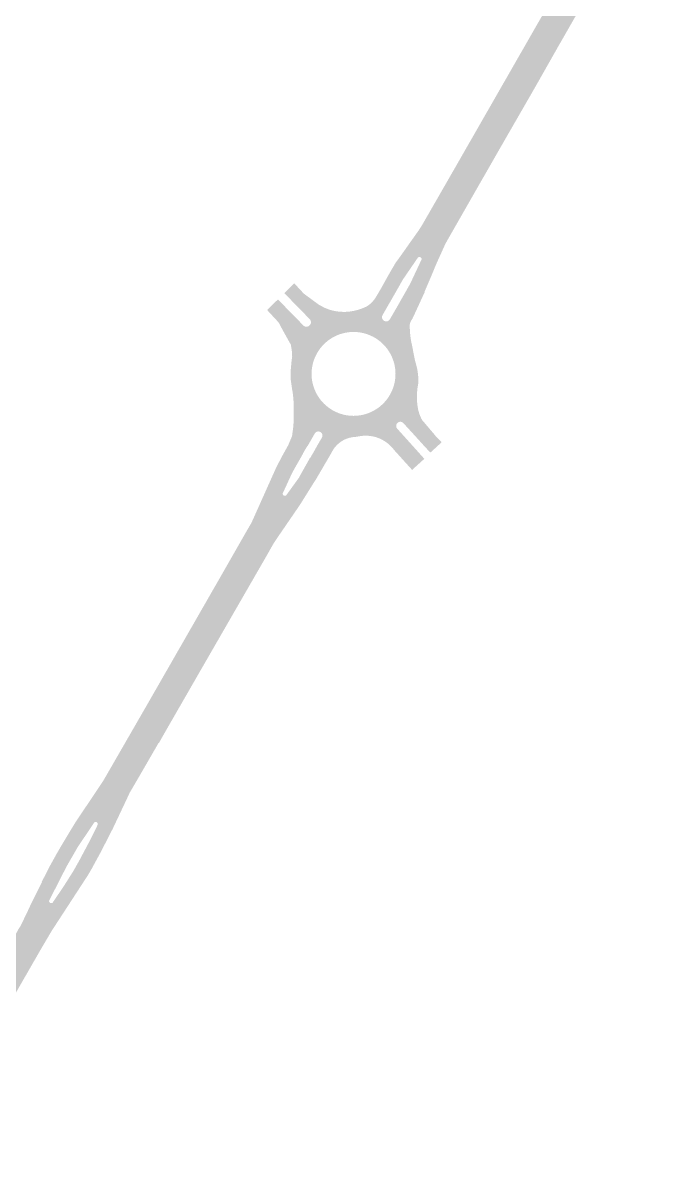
# Model space of a CAD drawing. Header units: inches. Extents: x 96691 to 101795, y 436648 to 442008.
# Drawn here: x 98470.5 to 98626.2, y 436947.8 to 437221.4 of the extents above; entities that cross this region are included whole.
import ezdxf

# ---------------------------------------------------------------- set-up
doc = ezdxf.new("R2010")
doc.units = ezdxf.units.IN
doc.header["$MEASUREMENT"] = 0

msp = doc.modelspace()

# ---------------------------------------------------------------- hatches: boundary and pattern name
for points in [[(98624.3, 437261.36), (98618.86, 437251.88), (98615.25, 437245.61), (98611.26, 437238.67), (98609.36, 437235.33), (98601.16, 437221.05), (98598.08, 437215.67), (98592.54, 437205.89), (98583.33, 437189.88), (98571.57, 437169.3), (98571.11, 437168.41), (98569.04, 437163.83), (98567.89, 437161.03), (98566.25, 437157.22), (98562.88, 437159.25), (98565.55, 437164.95), (98565.55, 437165.24), (98565.34, 437165.5), (98565.02, 437165.59), (98564.71, 437165.47), (98564.62, 437165.32), (98561.14, 437160.23), (98558.08, 437161.97), (98559.39, 437164.2), (98559.97, 437164.99), (98561.74, 437167.47), (98562.44, 437168.47), (98564.9, 437171.94), (98565.44, 437172.79), (98565.96, 437173.65), (98572.56, 437185.14), (98591.92, 437218.94), (98611.28, 437252.74), (98620.16, 437268.21), (98626.22, 437264.68), (98625.1, 437262.71), (98624.3, 437261.36)], [(98465.62, 436984.46), (98455.97, 436967.61), (98456.63, 436967.24), (98451.87, 436958.86), (98448.66, 436953.27), (98448.19, 436953.13), (98447.69, 436952.78), (98447.22, 436952.25), (98446.87, 436951.77), (98444.63, 436947.81), (98438.52, 436951.25), (98439.75, 436953.38), (98443.31, 436959.61), (98444.53, 436961.72), (98444.69, 436962.02), (98445.35, 436963.17), (98445.49, 436963.41), (98446.51, 436965.17), (98447.49, 436966.99), (98455.17, 436980.33), (98464.37, 436996.4), (98466.9, 437000.74), (98468.4, 437003.34), (98469.37, 437005.04), (98469.72, 437005.73), (98469.8, 437005.7), (98470.68, 437007.49), (98471.55, 437009.29), (98472.39, 437011.1), (98473.28, 437012.91), (98474.18, 437014.7), (98475.09, 437016.48), (98475.01, 437016.5), (98476.13, 437018.7), (98477.06, 437020.51), (98477.85, 437021.93), (98480.91, 437020.15), (98476.72, 437011.93), (98477.03, 437011.47), (98477.58, 437011.49), (98477.71, 437011.73), (98480.21, 437015.4), (98482.59, 437019.17), (98485.57, 437017.42), (98477.38, 437004.83), (98474.83, 437000.5), (98465.62, 436984.46)]]:
    msp.add_hatch(color=256).paths.add_polyline_path(points, flags=0)
h = msp.add_hatch(color=256)
h.paths.add_polyline_path([(98534.67, 437122.79), (98534.67, 437122.79), (98534.67, 437122.79), (98534.67, 437122.8), (98534.67, 437122.8), (98534.67, 437122.8), (98534.68, 437122.81), (98534.68, 437122.81), (98534.68, 437122.81), (98534.68, 437122.82), (98534.68, 437122.82), (98534.68, 437122.82), (98534.68, 437122.83), (98534.68, 437122.83), (98534.68, 437122.83), (98534.69, 437122.84), (98534.69, 437122.84), (98534.69, 437122.85), (98534.69, 437122.85), (98534.69, 437122.85), (98534.69, 437122.86), (98534.69, 437122.86), (98534.69, 437122.86), (98534.69, 437122.87), (98534.69, 437122.87), (98534.69, 437122.87), (98534.96, 437124.87), (98535, 437125.37), (98535.04, 437125.88), (98535.06, 437126.38), (98535.08, 437126.88), (98535.08, 437127.39), (98535.06, 437130.95), (98535.02, 437131.55), (98534.97, 437132.15), (98534.9, 437132.75), (98534.82, 437133.35), (98534.72, 437133.94), (98534.37, 437136.37), (98534.37, 437136.41), (98534.35, 437136.78), (98534.34, 437137.15), (98534.34, 437137.52), (98534.35, 437137.88), (98534.36, 437138.25), (98534.38, 437138.62), (98534.41, 437138.99), (98534.56, 437140.63), (98534.72, 437141.9), (98534.71, 437142.13), (98534.7, 437142.35), (98534.69, 437142.57), (98534.67, 437142.8), (98534.65, 437143.02), (98534.62, 437143.24), (98534.59, 437143.47), (98534.56, 437143.69), (98534.53, 437143.9), (98534.41, 437144.5), (98534.41, 437144.52), (98534.41, 437144.53), (98534.41, 437144.54), (98534.41, 437144.55), (98534.41, 437144.57), (98534.41, 437144.58), (98534.4, 437144.59), (98534.4, 437144.6), (98534.4, 437144.61), (98534.4, 437144.62), (98534.39, 437144.64), (98534.39, 437144.65), (98534.39, 437144.66), (98534.38, 437144.67), (98534.38, 437144.68), (98534.38, 437144.69), (98534.37, 437144.71), (98534.37, 437144.72), (98534.36, 437144.73), (98534.36, 437144.74), (98534.35, 437144.75), (98534.35, 437144.76), (98534.34, 437144.77), (98534.34, 437144.78), (98534.33, 437144.8), (98534.32, 437144.82), (98534.31, 437144.83), (98534.31, 437144.84), (98534.3, 437144.85), (98534.29, 437144.86), (98534.28, 437144.87), (98534.28, 437144.88), (98534.27, 437144.89), (98534.26, 437144.91), (98534.25, 437144.92), (98534.24, 437144.93), (98534.24, 437144.94), (98534.23, 437144.95), (98534.22, 437144.96), (98531.9, 437149.15), (98531.88, 437149.2), (98531.86, 437149.25), (98531.84, 437149.3), (98531.82, 437149.35), (98531.8, 437149.4), (98531.75, 437149.49), (98531.73, 437149.54), (98531.71, 437149.58), (98531.68, 437149.63), (98531.66, 437149.67), (98531.63, 437149.71), (98531.6, 437149.76), (98531.58, 437149.8), (98531.55, 437149.84), (98531.52, 437149.88), (98531.49, 437149.92), (98531.46, 437149.97), (98531.43, 437150.01), (98531.39, 437150.05), (98531.36, 437150.08), (98531.33, 437150.12), (98531.29, 437150.16), (98531.26, 437150.2), (98531.22, 437150.23), (98530.5, 437151.05), (98529.49, 437152.08), (98529.36, 437152.23), (98528.79, 437152.9), (98528.76, 437152.93), (98531.32, 437155.44), (98534.49, 437152.21), (98536.57, 437150.09), (98536.63, 437150.01), (98537.39, 437149.21), (98537.4, 437149.19), (98537.41, 437149.18), (98537.43, 437149.17), (98537.44, 437149.16), (98537.46, 437149.15), (98537.47, 437149.14), (98537.49, 437149.13), (98537.5, 437149.12), (98537.52, 437149.11), (98537.53, 437149.1), (98537.55, 437149.09), (98537.56, 437149.08), (98537.58, 437149.07), (98537.59, 437149.06), (98537.61, 437149.05), (98537.62, 437149.05), (98537.64, 437149.04), (98537.66, 437149.03), (98537.67, 437149.02), (98537.69, 437149.02), (98537.71, 437149.01), (98537.72, 437149), (98537.74, 437149), (98537.76, 437148.99), (98537.77, 437148.99), (98537.79, 437148.98), (98537.81, 437148.98), (98537.83, 437148.97), (98537.84, 437148.97), (98537.86, 437148.96), (98537.88, 437148.96), (98537.9, 437148.95), (98537.91, 437148.95), (98537.93, 437148.95), (98537.95, 437148.95), (98537.97, 437148.94), (98537.98, 437148.94), (98538, 437148.94), (98538.02, 437148.94), (98538.04, 437148.94), (98538.06, 437148.94), (98538.07, 437148.93), (98538.09, 437148.93), (98538.11, 437148.93), (98538.13, 437148.93), (98538.15, 437148.94), (98538.16, 437148.94), (98538.18, 437148.94), (98538.2, 437148.94), (98538.22, 437148.94), (98538.23, 437148.94), (98538.25, 437148.94), (98538.27, 437148.95), (98538.29, 437148.95), (98538.31, 437148.95), (98538.32, 437148.96), (98538.34, 437148.96), (98538.36, 437148.96), (98538.38, 437148.97), (98538.39, 437148.97), (98538.41, 437148.98), (98538.43, 437148.98), (98538.44, 437148.99), (98538.46, 437148.99), (98538.48, 437149), (98538.5, 437149.01), (98538.51, 437149.01), (98538.53, 437149.02), (98538.55, 437149.03), (98538.56, 437149.04), (98538.58, 437149.04), (98538.59, 437149.05), (98538.61, 437149.06), (98538.63, 437149.07), (98538.64, 437149.08), (98538.66, 437149.09), (98538.67, 437149.09), (98538.69, 437149.1), (98538.7, 437149.11), (98538.72, 437149.12), (98538.73, 437149.13), (98538.75, 437149.14), (98538.76, 437149.16), (98538.78, 437149.17), (98538.79, 437149.18), (98538.8, 437149.19), (98538.82, 437149.2), (98538.83, 437149.21), (98538.84, 437149.22), (98538.86, 437149.24), (98538.87, 437149.25), (98538.88, 437149.26), (98538.89, 437149.27), (98538.91, 437149.29), (98538.92, 437149.3), (98538.93, 437149.31), (98538.94, 437149.33), (98538.95, 437149.34), (98538.96, 437149.36), (98538.97, 437149.37), (98538.99, 437149.39), (98539, 437149.4), (98539.01, 437149.41), (98539.02, 437149.43), (98539.03, 437149.44), (98539.03, 437149.46), (98539.04, 437149.48), (98539.05, 437149.49), (98539.06, 437149.51), (98539.07, 437149.52), (98539.08, 437149.54), (98539.09, 437149.56), (98539.09, 437149.57), (98539.1, 437149.59), (98539.11, 437149.6), (98539.11, 437149.62), (98539.12, 437149.64), (98539.13, 437149.65), (98539.13, 437149.67), (98539.14, 437149.69), (98539.14, 437149.71), (98539.15, 437149.72), (98539.15, 437149.74), (98539.16, 437149.76), (98539.16, 437149.77), (98539.17, 437149.79), (98539.17, 437149.81), (98539.17, 437149.83), (98539.18, 437149.85), (98539.18, 437149.86), (98539.18, 437149.88), (98539.18, 437149.9), (98539.19, 437149.92), (98539.19, 437149.93), (98539.19, 437149.95), (98539.19, 437149.97), (98539.19, 437149.99), (98539.19, 437150.01), (98539.19, 437150.02), (98539.19, 437150.04), (98539.19, 437150.06), (98539.19, 437150.08), (98539.19, 437150.1), (98539.19, 437150.11), (98539.18, 437150.13), (98539.18, 437150.15), (98539.18, 437150.17), (98539.18, 437150.18), (98539.17, 437150.2), (98539.17, 437150.22), (98539.17, 437150.24), (98539.16, 437150.26), (98539.16, 437150.27), (98539.16, 437150.29), (98539.15, 437150.31), (98539.15, 437150.32), (98539.14, 437150.34), (98539.14, 437150.36), (98539.13, 437150.38), (98539.12, 437150.39), (98539.12, 437150.41), (98539.11, 437150.43), (98539.1, 437150.44), (98539.1, 437150.46), (98539.09, 437150.48), (98539.08, 437150.49), (98539.07, 437150.51), (98539.07, 437150.52), (98539.06, 437150.54), (98539.05, 437150.56), (98539.04, 437150.57), (98539.03, 437150.59), (98539.02, 437150.6), (98539.01, 437150.62), (98539, 437150.63), (98538.99, 437150.65), (98538.98, 437150.66), (98538.97, 437150.68), (98538.96, 437150.69), (98538.95, 437150.7), (98538.94, 437150.72), (98538.92, 437150.73), (98538.91, 437150.74), (98538.9, 437150.76), (98538.13, 437151.53), (98536.02, 437153.69), (98532.84, 437156.95), (98535.17, 437159.27), (98535.91, 437158.53), (98536.93, 437157.47), (98536.99, 437157.4), (98537.01, 437157.36), (98537.03, 437157.33), (98537.05, 437157.3), (98537.07, 437157.27), (98537.1, 437157.24), (98537.12, 437157.21), (98537.14, 437157.18), (98537.16, 437157.15), (98537.19, 437157.12), (98537.21, 437157.09), (98537.24, 437157.06), (98537.26, 437157.04), (98537.29, 437157.01), (98537.31, 437156.98), (98537.34, 437156.96), (98537.37, 437156.93), (98537.39, 437156.9), (98537.42, 437156.88), (98537.45, 437156.85), (98537.48, 437156.83), (98537.51, 437156.81), (98537.54, 437156.78), (98537.63, 437156.72), (98540.94, 437154.29), (98540.95, 437154.29), (98540.95, 437154.29), (98540.95, 437154.28), (98540.95, 437154.28), (98540.95, 437154.28), (98540.96, 437154.28), (98540.96, 437154.27), (98540.96, 437154.27), (98540.96, 437154.27), (98540.96, 437154.27), (98540.97, 437154.26), (98540.97, 437154.26), (98540.97, 437154.26), (98540.97, 437154.26), (98540.98, 437154.26), (98540.98, 437154.25), (98540.98, 437154.25), (98540.98, 437154.25), (98540.99, 437154.25), (98540.99, 437154.25), (98540.99, 437154.24), (98540.99, 437154.24), (98541, 437154.24), (98541, 437154.24), (98541, 437154.24), (98541, 437154.23), (98541.01, 437154.23), (98541.01, 437154.23), (98541.01, 437154.23), (98541.02, 437154.23), (98541.02, 437154.23), (98541.02, 437154.23), (98541.03, 437154.22), (98541.03, 437154.22), (98541.03, 437154.22), (98541.03, 437154.22), (98541.04, 437154.22), (98541.04, 437154.22), (98541.04, 437154.22), (98541.05, 437154.22), (98541.05, 437154.21), (98541.05, 437154.21), (98541.54, 437153.95), (98541.69, 437153.86), (98541.85, 437153.77), (98542.01, 437153.68), (98542.17, 437153.6), (98542.34, 437153.52), (98542.5, 437153.44), (98542.67, 437153.37), (98542.83, 437153.3), (98543, 437153.23), (98543.17, 437153.16), (98543.34, 437153.1), (98543.51, 437153.04), (98543.69, 437152.98), (98543.86, 437152.93), (98544.03, 437152.88), (98544.21, 437152.83), (98544.39, 437152.79), (98544.56, 437152.75), (98544.74, 437152.71), (98544.92, 437152.67), (98545.1, 437152.64), (98545.28, 437152.61), (98545.46, 437152.59), (98545.64, 437152.57), (98545.82, 437152.55), (98546.2, 437152.51), (98546.4, 437152.5), (98546.6, 437152.49), (98546.8, 437152.48), (98547, 437152.48), (98547.2, 437152.48), (98547.4, 437152.48), (98547.6, 437152.49), (98547.8, 437152.5), (98547.99, 437152.52), (98548.19, 437152.53), (98548.39, 437152.55), (98548.59, 437152.58), (98548.79, 437152.61), (98548.98, 437152.64), (98549.18, 437152.67), (98549.38, 437152.71), (98549.57, 437152.75), (98549.78, 437152.8), (98549.99, 437152.85), (98550.19, 437152.9), (98550.4, 437152.96), (98550.6, 437153.02), (98550.8, 437153.08), (98551, 437153.15), (98551.2, 437153.22), (98551.4, 437153.3), (98551.6, 437153.38), (98551.79, 437153.46), (98551.99, 437153.54), (98552.18, 437153.63), (98552.37, 437153.72), (98552.56, 437153.82), (98552.66, 437153.88), (98552.76, 437153.95), (98552.86, 437154.02), (98552.95, 437154.09), (98553.05, 437154.16), (98553.14, 437154.24), (98553.23, 437154.31), (98553.32, 437154.39), (98553.41, 437154.47), (98553.5, 437154.55), (98553.59, 437154.63), (98553.67, 437154.71), (98553.76, 437154.8), (98553.84, 437154.89), (98553.92, 437154.97), (98554, 437155.06), (98554.07, 437155.15), (98554.15, 437155.25), (98554.22, 437155.34), (98554.3, 437155.43), (98554.37, 437155.53), (98554.44, 437155.63), (98554.5, 437155.72), (98554.57, 437155.82), (98554.63, 437155.92), (98554.7, 437156.03), (98554.76, 437156.13), (98554.99, 437156.51), (98555.99, 437158.23), (98557.32, 437160.62), (98558.07, 437161.96), (98558.08, 437161.97), (98561.14, 437160.23), (98561.12, 437160.2), (98559.05, 437156.57), (98557.99, 437154.7), (98557.98, 437154.71), (98556.26, 437151.71), (98556.25, 437151.69), (98556.24, 437151.68), (98556.23, 437151.66), (98556.23, 437151.65), (98556.22, 437151.63), (98556.21, 437151.62), (98556.21, 437151.6), (98556.2, 437151.59), (98556.19, 437151.57), (98556.19, 437151.56), (98556.18, 437151.54), (98556.18, 437151.53), (98556.17, 437151.51), (98556.17, 437151.49), (98556.16, 437151.48), (98556.16, 437151.46), (98556.16, 437151.45), (98556.15, 437151.43), (98556.15, 437151.41), (98556.15, 437151.4), (98556.14, 437151.38), (98556.14, 437151.36), (98556.14, 437151.35), (98556.14, 437151.33), (98556.13, 437151.32), (98556.13, 437151.3), (98556.13, 437151.28), (98556.13, 437151.27), (98556.13, 437151.25), (98556.13, 437151.23), (98556.13, 437151.22), (98556.13, 437151.2), (98556.13, 437151.18), (98556.13, 437151.17), (98556.13, 437151.15), (98556.13, 437151.13), (98556.13, 437151.12), (98556.14, 437151.1), (98556.14, 437151.08), (98556.14, 437151.07), (98556.14, 437151.05), (98556.15, 437151.04), (98556.15, 437151.02), (98556.15, 437151), (98556.16, 437150.99), (98556.16, 437150.97), (98556.16, 437150.95), (98556.17, 437150.94), (98556.17, 437150.92), (98556.18, 437150.91), (98556.18, 437150.89), (98556.19, 437150.88), (98556.19, 437150.86), (98556.2, 437150.84), (98556.21, 437150.83), (98556.21, 437150.81), (98556.22, 437150.8), (98556.23, 437150.78), (98556.23, 437150.77), (98556.24, 437150.75), (98556.25, 437150.74), (98556.26, 437150.73), (98556.27, 437150.71), (98556.27, 437150.7), (98556.28, 437150.68), (98556.29, 437150.67), (98556.3, 437150.65), (98556.31, 437150.64), (98556.32, 437150.63), (98556.33, 437150.61), (98556.34, 437150.6), (98556.35, 437150.59), (98556.36, 437150.58), (98556.37, 437150.56), (98556.38, 437150.55), (98556.39, 437150.54), (98556.4, 437150.53), (98556.42, 437150.51), (98556.43, 437150.5), (98556.44, 437150.49), (98556.45, 437150.48), (98556.46, 437150.47), (98556.48, 437150.46), (98556.49, 437150.45), (98556.5, 437150.44), (98556.51, 437150.43), (98556.53, 437150.42), (98556.54, 437150.41), (98556.55, 437150.4), (98556.57, 437150.39), (98556.58, 437150.38), (98556.59, 437150.37), (98556.61, 437150.36), (98556.62, 437150.35), (98556.64, 437150.34), (98556.65, 437150.33), (98556.67, 437150.33), (98556.68, 437150.32), (98556.7, 437150.31), (98556.71, 437150.3), (98556.73, 437150.3), (98556.74, 437150.29), (98556.76, 437150.28), (98556.77, 437150.28), (98556.79, 437150.27), (98556.8, 437150.27), (98556.82, 437150.26), (98556.83, 437150.26), (98556.85, 437150.25), (98556.87, 437150.25), (98556.88, 437150.24), (98556.9, 437150.24), (98556.91, 437150.23), (98556.93, 437150.23), (98556.95, 437150.23), (98556.96, 437150.23), (98556.98, 437150.22), (98557, 437150.22), (98557.01, 437150.22), (98557.03, 437150.22), (98557.05, 437150.21), (98557.06, 437150.21), (98557.08, 437150.21), (98557.09, 437150.21), (98557.11, 437150.21), (98557.13, 437150.21), (98557.14, 437150.21), (98557.16, 437150.21), (98557.18, 437150.21), (98557.19, 437150.21), (98557.21, 437150.21), (98557.23, 437150.21), (98557.24, 437150.22), (98557.26, 437150.22), (98557.28, 437150.22), (98557.29, 437150.22), (98557.31, 437150.23), (98557.33, 437150.23), (98557.34, 437150.23), (98557.36, 437150.24), (98557.37, 437150.24), (98557.39, 437150.24), (98557.41, 437150.25), (98557.42, 437150.25), (98557.44, 437150.26), (98557.45, 437150.26), (98557.47, 437150.27), (98557.48, 437150.27), (98557.5, 437150.28), (98557.52, 437150.28), (98557.53, 437150.29), (98557.55, 437150.3), (98557.56, 437150.3), (98557.58, 437150.31), (98557.59, 437150.32), (98557.61, 437150.33), (98557.62, 437150.33), (98557.63, 437150.34), (98557.65, 437150.35), (98557.66, 437150.36), (98557.68, 437150.37), (98557.69, 437150.38), (98557.7, 437150.39), (98557.72, 437150.4), (98557.73, 437150.41), (98557.74, 437150.42), (98557.76, 437150.43), (98557.77, 437150.44), (98557.78, 437150.45), (98557.8, 437150.46), (98557.81, 437150.47), (98557.82, 437150.48), (98557.83, 437150.49), (98557.84, 437150.5), (98557.86, 437150.51), (98557.87, 437150.53), (98557.88, 437150.54), (98557.89, 437150.55), (98557.9, 437150.56), (98557.91, 437150.58), (98557.92, 437150.59), (98557.93, 437150.6), (98557.94, 437150.62), (98557.95, 437150.63), (98557.96, 437150.64), (98557.97, 437150.66), (98557.98, 437150.67), (98557.99, 437150.68), (98559.73, 437153.68), (98560.78, 437155.54), (98562.89, 437159.25), (98566.25, 437157.22), (98566.31, 437157.19), (98565.7, 437155.87), (98565.67, 437155.81), (98564.47, 437153.19), (98563.44, 437150.97), (98563.44, 437150.96), (98563.44, 437150.95), (98563.43, 437150.95), (98563.43, 437150.94), (98563.43, 437150.93), (98563.42, 437150.93), (98563.42, 437150.92), (98563.42, 437150.91), (98563.41, 437150.9), (98563.41, 437150.9), (98563.41, 437150.89), (98563.4, 437150.88), (98563.4, 437150.88), (98563.4, 437150.87), (98563.4, 437150.86), (98563.39, 437150.85), (98563.36, 437150.81), (98563.33, 437150.76), (98563.3, 437150.72), (98563.27, 437150.68), (98563.24, 437150.64), (98563.21, 437150.59), (98563.18, 437150.55), (98563.16, 437150.51), (98563.13, 437150.46), (98563.1, 437150.42), (98563.08, 437150.37), (98563.06, 437150.32), (98563.03, 437150.28), (98563.01, 437150.23), (98562.99, 437150.18), (98562.97, 437150.14), (98562.95, 437150.09), (98562.93, 437150.04), (98562.91, 437149.99), (98562.89, 437149.94), (98562.87, 437149.89), (98562.86, 437149.85), (98562.84, 437149.8), (98562.83, 437149.75), (98562.82, 437149.7), (98562.8, 437149.65), (98562.79, 437149.59), (98562.78, 437149.54), (98562.77, 437149.49), (98562.76, 437149.44), (98562.75, 437149.39), (98562.75, 437149.34), (98562.74, 437149.29), (98562.73, 437149.24), (98562.73, 437149.18), (98562.73, 437149.13), (98562.72, 437149.08), (98562.72, 437149.03), (98562.72, 437148.98), (98562.72, 437148.93), (98562.72, 437148.87), (98562.72, 437148.82), (98562.72, 437148.77), (98562.73, 437148.72), (98562.73, 437148.67), (98562.74, 437148.61), (98562.74, 437148.56), (98562.75, 437148.51), (98562.76, 437148.46), (98562.76, 437148.41), (98562.77, 437148.36), (98562.78, 437148.31), (98562.79, 437148.26), (98562.8, 437147.97), (98562.81, 437147.69), (98562.83, 437147.4), (98562.85, 437147.12), (98562.88, 437146.83), (98562.91, 437146.55), (98562.95, 437146.27), (98562.99, 437145.98), (98563.04, 437145.7), (98563.09, 437145.42), (98563.15, 437145.14), (98563.21, 437144.86), (98563.28, 437144.59), (98563.65, 437142.62), (98564.05, 437140.66), (98564.13, 437140.41), (98564.2, 437140.16), (98564.28, 437139.91), (98564.34, 437139.66), (98564.41, 437139.4), (98564.46, 437139.15), (98564.52, 437138.89), (98564.56, 437138.63), (98564.61, 437138.38), (98564.65, 437138.12), (98564.68, 437137.86), (98564.71, 437137.6), (98564.74, 437137.34), (98564.76, 437137.08), (98564.77, 437136.82), (98564.78, 437136.55), (98564.79, 437136.29), (98564.79, 437136.03), (98564.78, 437135.58), (98564.76, 437135.38), (98564.74, 437135.19), (98564.71, 437135), (98564.68, 437134.81), (98564.65, 437134.61), (98564.61, 437134.42), (98564.57, 437134.23), (98564.53, 437133.76), (98564.5, 437133.29), (98564.47, 437132.82), (98564.46, 437132.35), (98564.46, 437131.88), (98564.46, 437131.41), (98564.48, 437131.12), (98564.51, 437130.83), (98564.54, 437130.55), (98564.57, 437130.26), (98564.61, 437129.98), (98564.66, 437129.69), (98564.71, 437129.41), (98564.76, 437129.13), (98564.83, 437128.85), (98564.88, 437128.68), (98564.93, 437128.5), (98564.98, 437128.33), (98565.04, 437128.16), (98565.1, 437127.99), (98565.17, 437127.82), (98565.23, 437127.65), (98565.31, 437127.49), (98565.38, 437127.32), (98565.45, 437127.16), (98565.53, 437126.99), (98565.62, 437126.83), (98565.7, 437126.67), (98565.71, 437126.67), (98565.71, 437126.66), (98565.71, 437126.65), (98565.72, 437126.64), (98565.72, 437126.64), (98565.73, 437126.63), (98565.73, 437126.62), (98565.74, 437126.61), (98565.74, 437126.61), (98565.75, 437126.6), (98565.75, 437126.59), (98565.76, 437126.59), (98565.76, 437126.58), (98565.77, 437126.57), (98565.77, 437126.57), (98565.78, 437126.56), (98565.79, 437126.55), (98565.79, 437126.55), (98565.8, 437126.54), (98565.81, 437126.53), (98565.81, 437126.53), (98565.82, 437126.52), (98565.82, 437126.52), (98565.83, 437126.51), (98565.84, 437126.51), (98565.85, 437126.5), (98565.85, 437126.5), (98568.75, 437123.08), (98568.77, 437123.06), (98568.79, 437123.03), (98568.81, 437123.01), (98568.83, 437122.98), (98568.85, 437122.95), (98568.87, 437122.93), (98568.89, 437122.9), (98568.91, 437122.88), (98568.93, 437122.86), (98568.95, 437122.83), (98568.97, 437122.81), (98568.99, 437122.79), (98569.02, 437122.76), (98569.04, 437122.74), (98569.06, 437122.72), (98569.59, 437122.18), (98570.35, 437121.36), (98570.28, 437121.31), (98567.74, 437118.99), (98567.65, 437118.91), (98565.59, 437121.15), (98565.53, 437121.23), (98563.59, 437123.36), (98563.57, 437123.38), (98561.25, 437125.92), (98561.24, 437125.93), (98561.23, 437125.94), (98561.21, 437125.96), (98561.2, 437125.97), (98561.19, 437125.98), (98561.18, 437125.99), (98561.17, 437126), (98561.16, 437126.01), (98561.14, 437126.02), (98561.13, 437126.04), (98561.12, 437126.05), (98561.11, 437126.06), (98561.09, 437126.07), (98561.08, 437126.08), (98561.07, 437126.08), (98561.05, 437126.09), (98561.04, 437126.1), (98561.03, 437126.11), (98561.01, 437126.12), (98561, 437126.13), (98560.99, 437126.14), (98560.97, 437126.15), (98560.96, 437126.15), (98560.94, 437126.16), (98560.93, 437126.17), (98560.91, 437126.17), (98560.9, 437126.18), (98560.88, 437126.19), (98560.87, 437126.19), (98560.85, 437126.2), (98560.84, 437126.21), (98560.82, 437126.21), (98560.81, 437126.22), (98560.79, 437126.22), (98560.78, 437126.23), (98560.76, 437126.23), (98560.74, 437126.24), (98560.73, 437126.24), (98560.71, 437126.24), (98560.7, 437126.25), (98560.68, 437126.25), (98560.66, 437126.25), (98560.65, 437126.26), (98560.63, 437126.26), (98560.62, 437126.26), (98560.6, 437126.26), (98560.58, 437126.26), (98560.57, 437126.26), (98560.55, 437126.27), (98560.54, 437126.27), (98560.52, 437126.27), (98560.5, 437126.27), (98560.49, 437126.27), (98560.47, 437126.27), (98560.45, 437126.27), (98560.44, 437126.27), (98560.42, 437126.26), (98560.41, 437126.26), (98560.39, 437126.26), (98560.37, 437126.26), (98560.36, 437126.26), (98560.34, 437126.26), (98560.32, 437126.25), (98560.31, 437126.25), (98560.29, 437126.25), (98560.28, 437126.24), (98560.26, 437126.24), (98560.25, 437126.24), (98560.23, 437126.23), (98560.21, 437126.23), (98560.2, 437126.22), (98560.18, 437126.22), (98560.17, 437126.21), (98560.15, 437126.21), (98560.14, 437126.2), (98560.12, 437126.19), (98560.11, 437126.19), (98560.09, 437126.18), (98560.08, 437126.17), (98560.06, 437126.17), (98560.05, 437126.16), (98560.03, 437126.15), (98560.02, 437126.14), (98560, 437126.14), (98559.99, 437126.13), (98559.98, 437126.12), (98559.96, 437126.11), (98559.95, 437126.1), (98559.94, 437126.09), (98559.92, 437126.08), (98559.91, 437126.07), (98559.9, 437126.06), (98559.88, 437126.05), (98559.87, 437126.04), (98559.86, 437126.03), (98559.85, 437126.02), (98559.83, 437126.01), (98559.82, 437126), (98559.81, 437125.99), (98559.8, 437125.98), (98559.79, 437125.97), (98559.78, 437125.96), (98559.76, 437125.94), (98559.75, 437125.93), (98559.74, 437125.92), (98559.73, 437125.91), (98559.72, 437125.89), (98559.71, 437125.88), (98559.7, 437125.87), (98559.69, 437125.85), (98559.68, 437125.84), (98559.67, 437125.83), (98559.67, 437125.81), (98559.66, 437125.8), (98559.65, 437125.79), (98559.64, 437125.77), (98559.63, 437125.76), (98559.62, 437125.74), (98559.62, 437125.73), (98559.61, 437125.72), (98559.6, 437125.7), (98559.6, 437125.69), (98559.59, 437125.67), (98559.58, 437125.66), (98559.58, 437125.64), (98559.57, 437125.63), (98559.57, 437125.61), (98559.56, 437125.59), (98559.55, 437125.58), (98559.55, 437125.56), (98559.55, 437125.55), (98559.54, 437125.53), (98559.54, 437125.52), (98559.53, 437125.5), (98559.53, 437125.49), (98559.53, 437125.47), (98559.52, 437125.45), (98559.52, 437125.44), (98559.52, 437125.42), (98559.52, 437125.4), (98559.51, 437125.39), (98559.51, 437125.37), (98559.51, 437125.36), (98559.51, 437125.34), (98559.51, 437125.32), (98559.51, 437125.31), (98559.51, 437125.29), (98559.51, 437125.27), (98559.51, 437125.26), (98559.51, 437125.24), (98559.51, 437125.23), (98559.51, 437125.21), (98559.51, 437125.19), (98559.51, 437125.18), (98559.52, 437125.16), (98559.52, 437125.15), (98559.52, 437125.13), (98559.52, 437125.11), (98559.53, 437125.1), (98559.53, 437125.08), (98559.53, 437125.06), (98559.54, 437125.05), (98559.54, 437125.03), (98559.54, 437125.02), (98559.55, 437125), (98559.55, 437124.99), (98559.56, 437124.97), (98559.56, 437124.96), (98559.57, 437124.94), (98559.57, 437124.92), (98559.58, 437124.91), (98559.59, 437124.89), (98559.59, 437124.88), (98559.6, 437124.86), (98559.61, 437124.85), (98559.61, 437124.84), (98559.62, 437124.82), (98559.63, 437124.81), (98559.64, 437124.79), (98559.65, 437124.78), (98559.65, 437124.76), (98559.66, 437124.75), (98559.67, 437124.74), (98559.68, 437124.72), (98559.69, 437124.71), (98559.7, 437124.7), (98559.71, 437124.68), (98559.72, 437124.67), (98559.73, 437124.66), (98559.74, 437124.65), (98559.75, 437124.63), (98559.76, 437124.62), (98559.77, 437124.61), (98559.78, 437124.6), (98559.79, 437124.59), (98562.11, 437122.01), (98564.12, 437119.78), (98566.22, 437117.43), (98566.2, 437117.41), (98563.31, 437114.79), (98563.18, 437114.93), (98562.6, 437115.57), (98561.59, 437116.68), (98559.23, 437119.3), (98558.72, 437119.91), (98558.18, 437120.49), (98558.09, 437120.58), (98557.99, 437120.68), (98557.88, 437120.77), (98557.78, 437120.87), (98557.68, 437120.96), (98557.57, 437121.05), (98557.46, 437121.13), (98557.35, 437121.22), (98557.24, 437121.3), (98557.13, 437121.38), (98557.02, 437121.46), (98556.9, 437121.54), (98556.79, 437121.62), (98556.67, 437121.69), (98556.55, 437121.76), (98556.43, 437121.83), (98556.31, 437121.9), (98556.19, 437121.97), (98556.07, 437122.03), (98555.94, 437122.1), (98555.82, 437122.16), (98555.69, 437122.21), (98555.57, 437122.27), (98555.44, 437122.32), (98555.31, 437122.37), (98555.18, 437122.42), (98555.05, 437122.47), (98554.92, 437122.52), (98554.79, 437122.56), (98554.66, 437122.6), (98554.52, 437122.64), (98554.39, 437122.67), (98554.25, 437122.71), (98554.12, 437122.74), (98553.98, 437122.77), (98553.85, 437122.8), (98553.71, 437122.82), (98553.58, 437122.84), (98553.44, 437122.86), (98553.3, 437122.88), (98553.16, 437122.9), (98553.03, 437122.91), (98552.89, 437122.92), (98552.75, 437122.93), (98552.61, 437122.94), (98552.47, 437122.94), (98552.33, 437122.94), (98552.2, 437122.94), (98552.06, 437122.94), (98551.92, 437122.94), (98551.78, 437122.93), (98551.64, 437122.92), (98551.5, 437122.91), (98551.37, 437122.89), (98551.23, 437122.88), (98551.09, 437122.86), (98550.96, 437122.84), (98549.98, 437122.68), (98549.5, 437122.64), (98549.39, 437122.63), (98549.28, 437122.61), (98549.16, 437122.6), (98549.05, 437122.58), (98548.94, 437122.57), (98548.83, 437122.55), (98548.73, 437122.52), (98548.62, 437122.5), (98548.51, 437122.47), (98548.4, 437122.45), (98548.29, 437122.42), (98548.19, 437122.39), (98548.08, 437122.36), (98547.97, 437122.32), (98547.87, 437122.28), (98547.76, 437122.25), (98547.66, 437122.21), (98547.55, 437122.17), (98547.45, 437122.12), (98547.35, 437122.08), (98547.25, 437122.03), (98547.15, 437121.98), (98547.05, 437121.93), (98546.95, 437121.88), (98546.85, 437121.83), (98546.76, 437121.77), (98546.66, 437121.72), (98546.56, 437121.66), (98546.47, 437121.6), (98546.38, 437121.54), (98546.29, 437121.47), (98546.19, 437121.41), (98546.1, 437121.34), (98546.02, 437121.27), (98545.93, 437121.21), (98545.84, 437121.14), (98545.76, 437121.06), (98545.67, 437120.99), (98545.59, 437120.91), (98545.51, 437120.84), (98545.43, 437120.76), (98545.35, 437120.68), (98545.27, 437120.6), (98545.2, 437120.52), (98545.12, 437120.44), (98545.05, 437120.35), (98544.98, 437120.27), (98544.91, 437120.18), (98544.84, 437120.09), (98544.77, 437120.01), (98544.7, 437119.92), (98544.64, 437119.82), (98544.58, 437119.73), (98544.52, 437119.64), (98544.46, 437119.55), (98544.4, 437119.45), (98544.34, 437119.35), (98544.29, 437119.26), (98544.23, 437119.16), (98544.18, 437119.06), (98544.13, 437118.96), (98544.08, 437118.86), (98543.4, 437117.69), (98542.37, 437115.93), (98542.23, 437115.68), (98540.97, 437113.54), (98540.93, 437113.47), (98540.35, 437112.47), (98539.86, 437111.73), (98536.55, 437106.43), (98530.89, 437098.17), (98530.34, 437097.34), (98528.74, 437094.51), (98513.39, 437067.86), (98505.42, 437054), (98502.93, 437049.63), (98502.86, 437049.65), (98502.38, 437048.82), (98498.87, 437042.74), (98496.35, 437038.41), (98495.84, 437037.56), (98495.89, 437037.51), (98495.61, 437036.97), (98495.41, 437036.55), (98491.99, 437029.3), (98489.04, 437023.54), (98488.08, 437021.78), (98486.91, 437019.63), (98486.07, 437018.19), (98485.57, 437017.42), (98482.59, 437019.17), (98484, 437021.68), (98486.56, 437026.5), (98488.34, 437030.12), (98488.34, 437030.13), (98488.35, 437030.14), (98488.35, 437030.15), (98488.35, 437030.15), (98488.36, 437030.16), (98488.36, 437030.17), (98488.36, 437030.18), (98488.36, 437030.19), (98488.37, 437030.19), (98488.37, 437030.2), (98488.37, 437030.21), (98488.37, 437030.22), (98488.37, 437030.23), (98488.37, 437030.23), (98488.38, 437030.24), (98488.38, 437030.25), (98488.38, 437030.26), (98488.38, 437030.27), (98488.38, 437030.28), (98488.38, 437030.28), (98488.38, 437030.29), (98488.38, 437030.3), (98488.38, 437030.31), (98488.38, 437030.32), (98488.38, 437030.33), (98488.38, 437030.33), (98488.38, 437030.34), (98488.38, 437030.35), (98488.38, 437030.36), (98488.38, 437030.37), (98488.38, 437030.38), (98488.38, 437030.38), (98488.38, 437030.39), (98488.37, 437030.4), (98488.37, 437030.41), (98488.37, 437030.42), (98488.37, 437030.43), (98488.37, 437030.43), (98488.37, 437030.44), (98488.36, 437030.45), (98488.36, 437030.46), (98488.36, 437030.47), (98488.36, 437030.47), (98488.35, 437030.48), (98488.35, 437030.49), (98488.35, 437030.5), (98488.35, 437030.5), (98488.34, 437030.51), (98488.34, 437030.52), (98488.34, 437030.53), (98488.33, 437030.54), (98488.33, 437030.54), (98488.32, 437030.55), (98488.32, 437030.56), (98488.32, 437030.57), (98488.31, 437030.57), (98488.31, 437030.58), (98488.3, 437030.59), (98488.3, 437030.59), (98488.29, 437030.6), (98488.29, 437030.61), (98488.29, 437030.61), (98488.28, 437030.62), (98488.28, 437030.63), (98488.27, 437030.63), (98488.26, 437030.64), (98488.26, 437030.65), (98488.25, 437030.65), (98488.25, 437030.66), (98488.24, 437030.67), (98488.24, 437030.67), (98488.23, 437030.68), (98488.22, 437030.68), (98488.22, 437030.69), (98488.21, 437030.69), (98488.21, 437030.7), (98488.2, 437030.71), (98488.19, 437030.71), (98488.19, 437030.72), (98488.18, 437030.72), (98488.17, 437030.73), (98488.17, 437030.73), (98488.16, 437030.74), (98488.15, 437030.74), (98488.15, 437030.74), (98488.14, 437030.75), (98488.13, 437030.75), (98488.12, 437030.76), (98488.12, 437030.76), (98488.11, 437030.77), (98488.1, 437030.77), (98488.1, 437030.77), (98488.09, 437030.78), (98488.08, 437030.78), (98488.07, 437030.78), (98488.06, 437030.79), (98488.06, 437030.79), (98488.05, 437030.79), (98488.04, 437030.8), (98488.03, 437030.8), (98488.03, 437030.8), (98488.02, 437030.8), (98488.01, 437030.81), (98488, 437030.81), (98487.99, 437030.81), (98487.98, 437030.81), (98487.98, 437030.81), (98487.97, 437030.81), (98487.96, 437030.82), (98487.95, 437030.82), (98487.94, 437030.82), (98487.94, 437030.82), (98487.93, 437030.82), (98487.92, 437030.82), (98487.91, 437030.82), (98487.9, 437030.82), (98487.89, 437030.82), (98487.89, 437030.82), (98487.88, 437030.82), (98487.87, 437030.82), (98487.86, 437030.82), (98487.85, 437030.82), (98487.84, 437030.82), (98487.84, 437030.82), (98487.83, 437030.82), (98487.82, 437030.82), (98487.81, 437030.82), (98487.8, 437030.82), (98487.79, 437030.82), (98487.79, 437030.81), (98487.78, 437030.81), (98487.77, 437030.81), (98487.76, 437030.81), (98487.75, 437030.81), (98487.75, 437030.81), (98487.74, 437030.8), (98487.73, 437030.8), (98487.72, 437030.8), (98487.71, 437030.8), (98487.71, 437030.79), (98487.7, 437030.79), (98487.69, 437030.79), (98487.68, 437030.78), (98487.67, 437030.78), (98487.67, 437030.78), (98487.66, 437030.77), (98487.65, 437030.77), (98487.64, 437030.77), (98487.64, 437030.76), (98487.63, 437030.76), (98487.62, 437030.75), (98487.62, 437030.75), (98487.61, 437030.75), (98487.6, 437030.74), (98487.59, 437030.74), (98487.59, 437030.73), (98487.58, 437030.73), (98487.57, 437030.72), (98487.57, 437030.72), (98487.56, 437030.71), (98487.55, 437030.71), (98487.55, 437030.7), (98487.54, 437030.7), (98487.54, 437030.69), (98487.53, 437030.68), (98487.52, 437030.68), (98487.52, 437030.67), (98487.51, 437030.67), (98487.51, 437030.66), (98487.5, 437030.65), (98487.49, 437030.65), (98487.49, 437030.64), (98487.48, 437030.64), (98487.48, 437030.63), (98487.47, 437030.62), (98487.47, 437030.62), (98487.46, 437030.61), (98487.46, 437030.6), (98487.45, 437030.59), (98487.45, 437030.59), (98487.45, 437030.58), (98487.44, 437030.57), (98483.57, 437024.78), (98482.35, 437022.66), (98480.91, 437020.15), (98477.85, 437021.93), (98478.24, 437022.62), (98478.23, 437022.63), (98479.06, 437024.07), (98479.08, 437024.1), (98479.79, 437025.33), (98482.9, 437030.49), (98489.78, 437040.8), (98489.95, 437041.1), (98497, 437053.34), (98500.03, 437058.6), (98517.99, 437089.92), (98522.8, 437098.35), (98524.56, 437101.41), (98524.61, 437101.48), (98524.66, 437101.55), (98524.7, 437101.62), (98524.74, 437101.7), (98524.78, 437101.77), (98525.09, 437102.34), (98531, 437115.55), (98531.71, 437116.89), (98531.74, 437116.94), (98532.38, 437118.18), (98532.43, 437118.26), (98533.78, 437120.69), (98534.66, 437122.78), (98534.66, 437122.78), (98534.67, 437122.79)], flags=0)
h.paths.add_polyline_path([(98532.77, 437108.64), (98532.78, 437108.64), (98532.79, 437108.64), (98532.79, 437108.63), (98532.8, 437108.63), (98532.81, 437108.63), (98532.82, 437108.63), (98532.82, 437108.62), (98532.83, 437108.62), (98532.84, 437108.62), (98532.85, 437108.62), (98532.85, 437108.62), (98532.86, 437108.61), (98532.87, 437108.61), (98532.88, 437108.61), (98532.89, 437108.61), (98532.89, 437108.61), (98532.9, 437108.61), (98532.91, 437108.61), (98532.92, 437108.61), (98532.93, 437108.61), (98532.93, 437108.61), (98532.94, 437108.61), (98532.95, 437108.61), (98532.96, 437108.61), (98532.97, 437108.61), (98532.97, 437108.61), (98532.98, 437108.61), (98532.99, 437108.61), (98533, 437108.61), (98533.01, 437108.61), (98533.02, 437108.61), (98533.02, 437108.61), (98533.03, 437108.61), (98533.04, 437108.61), (98533.05, 437108.61), (98533.05, 437108.62), (98533.06, 437108.62), (98533.07, 437108.62), (98533.08, 437108.62), (98533.09, 437108.62), (98533.09, 437108.63), (98533.1, 437108.63), (98533.11, 437108.63), (98533.12, 437108.63), (98533.12, 437108.64), (98533.13, 437108.64), (98533.14, 437108.64), (98533.15, 437108.64), (98533.15, 437108.65), (98533.16, 437108.65), (98533.17, 437108.65), (98533.18, 437108.66), (98533.18, 437108.66), (98533.19, 437108.67), (98533.2, 437108.67), (98533.2, 437108.67), (98533.21, 437108.68), (98533.22, 437108.68), (98533.22, 437108.69), (98533.23, 437108.69), (98533.24, 437108.7), (98533.24, 437108.7), (98533.25, 437108.7), (98533.26, 437108.71), (98533.26, 437108.71), (98533.27, 437108.72), (98533.28, 437108.72), (98533.28, 437108.73), (98533.29, 437108.74), (98533.29, 437108.74), (98533.3, 437108.75), (98533.31, 437108.75), (98533.31, 437108.76), (98533.32, 437108.76), (98533.32, 437108.77), (98533.33, 437108.78), (98533.33, 437108.78), (98533.34, 437108.79), (98533.34, 437108.8), (98533.35, 437108.8), (98533.35, 437108.81), (98533.36, 437108.81), (98533.36, 437108.82), (98533.37, 437108.83), (98533.37, 437108.83), (98533.37, 437108.84), (98533.38, 437108.85), (98533.38, 437108.86), (98533.39, 437108.86), (98533.97, 437109.66), (98536.33, 437112.93), (98536.92, 437114.01), (98538.76, 437117.29), (98538.94, 437117.62), (98538.99, 437117.59), (98539.08, 437117.75), (98540.07, 437119.45), (98540.77, 437120.72), (98541.78, 437122.45), (98541.79, 437122.46), (98541.8, 437122.48), (98541.8, 437122.49), (98541.81, 437122.5), (98541.82, 437122.52), (98541.83, 437122.53), (98541.83, 437122.55), (98541.84, 437122.56), (98541.85, 437122.58), (98541.85, 437122.59), (98541.86, 437122.61), (98541.87, 437122.62), (98541.87, 437122.64), (98541.88, 437122.65), (98541.88, 437122.67), (98541.89, 437122.68), (98541.89, 437122.7), (98541.9, 437122.71), (98541.9, 437122.73), (98541.9, 437122.75), (98541.91, 437122.76), (98541.91, 437122.78), (98541.91, 437122.79), (98541.92, 437122.81), (98541.92, 437122.82), (98541.92, 437122.84), (98541.92, 437122.86), (98541.93, 437122.87), (98541.93, 437122.89), (98541.93, 437122.91), (98541.93, 437122.92), (98541.93, 437122.94), (98541.93, 437122.95), (98541.93, 437122.97), (98541.93, 437122.99), (98541.93, 437123), (98541.93, 437123.02), (98541.93, 437123.03), (98541.93, 437123.05), (98541.93, 437123.07), (98541.92, 437123.08), (98541.92, 437123.1), (98541.92, 437123.12), (98541.92, 437123.13), (98541.91, 437123.15), (98541.91, 437123.16), (98541.91, 437123.18), (98541.9, 437123.19), (98541.9, 437123.21), (98541.9, 437123.23), (98541.89, 437123.24), (98541.89, 437123.26), (98541.88, 437123.27), (98541.88, 437123.29), (98541.87, 437123.3), (98541.87, 437123.32), (98541.86, 437123.33), (98541.85, 437123.35), (98541.85, 437123.36), (98541.84, 437123.38), (98541.83, 437123.39), (98541.83, 437123.41), (98541.82, 437123.42), (98541.81, 437123.44), (98541.8, 437123.45), (98541.8, 437123.46), (98541.79, 437123.48), (98541.78, 437123.49), (98541.77, 437123.51), (98541.76, 437123.52), (98541.75, 437123.53), (98541.74, 437123.55), (98541.73, 437123.56), (98541.72, 437123.57), (98541.71, 437123.58), (98541.7, 437123.6), (98541.69, 437123.61), (98541.68, 437123.62), (98541.67, 437123.63), (98541.66, 437123.65), (98541.65, 437123.66), (98541.64, 437123.67), (98541.63, 437123.68), (98541.61, 437123.69), (98541.6, 437123.7), (98541.59, 437123.71), (98541.58, 437123.72), (98541.57, 437123.73), (98541.55, 437123.74), (98541.54, 437123.75), (98541.53, 437123.76), (98541.51, 437123.77), (98541.5, 437123.78), (98541.49, 437123.79), (98541.47, 437123.8), (98541.46, 437123.81), (98541.45, 437123.82), (98541.43, 437123.82), (98541.42, 437123.83), (98541.4, 437123.84), (98541.39, 437123.85), (98541.37, 437123.85), (98541.36, 437123.86), (98541.34, 437123.87), (98541.33, 437123.87), (98541.31, 437123.88), (98541.3, 437123.89), (98541.28, 437123.89), (98541.27, 437123.9), (98541.25, 437123.9), (98541.24, 437123.91), (98541.22, 437123.91), (98541.21, 437123.92), (98541.19, 437123.92), (98541.18, 437123.92), (98541.16, 437123.93), (98541.14, 437123.93), (98541.13, 437123.93), (98541.11, 437123.94), (98541.1, 437123.94), (98541.08, 437123.94), (98541.06, 437123.94), (98541.05, 437123.95), (98541.03, 437123.95), (98541.02, 437123.95), (98541, 437123.95), (98540.98, 437123.95), (98540.97, 437123.95), (98540.95, 437123.95), (98540.94, 437123.95), (98540.92, 437123.95), (98540.9, 437123.95), (98540.89, 437123.95), (98540.87, 437123.95), (98540.85, 437123.95), (98540.84, 437123.95), (98540.82, 437123.94), (98540.81, 437123.94), (98540.79, 437123.94), (98540.77, 437123.94), (98540.76, 437123.93), (98540.74, 437123.93), (98540.73, 437123.93), (98540.71, 437123.92), (98540.7, 437123.92), (98540.68, 437123.91), (98540.66, 437123.91), (98540.65, 437123.91), (98540.63, 437123.9), (98540.62, 437123.89), (98540.6, 437123.89), (98540.59, 437123.88), (98540.57, 437123.88), (98540.56, 437123.87), (98540.54, 437123.86), (98540.53, 437123.86), (98540.51, 437123.85), (98540.5, 437123.84), (98540.48, 437123.84), (98540.47, 437123.83), (98540.46, 437123.82), (98540.44, 437123.81), (98540.43, 437123.8), (98540.41, 437123.79), (98540.4, 437123.79), (98540.39, 437123.78), (98540.37, 437123.77), (98540.36, 437123.76), (98540.35, 437123.75), (98540.34, 437123.74), (98540.32, 437123.73), (98540.31, 437123.72), (98540.3, 437123.71), (98540.29, 437123.7), (98540.27, 437123.68), (98540.26, 437123.67), (98540.25, 437123.66), (98540.24, 437123.65), (98540.23, 437123.64), (98540.22, 437123.63), (98540.21, 437123.61), (98540.2, 437123.6), (98540.19, 437123.59), (98540.18, 437123.58), (98540.17, 437123.56), (98540.16, 437123.55), (98540.15, 437123.54), (98540.14, 437123.53), (98540.13, 437123.51), (98540.12, 437123.5), (98540.11, 437123.48), (98540.1, 437123.47), (98540.09, 437123.46), (98540.09, 437123.44), (98538.39, 437120.47), (98538.34, 437120.5), (98537.34, 437118.8), (98537.24, 437118.64), (98537.28, 437118.62), (98537.07, 437118.25), (98535.22, 437115), (98534.66, 437113.94), (98534.23, 437113.03), (98532.55, 437109.37), (98532.55, 437109.36), (98532.55, 437109.36), (98532.54, 437109.35), (98532.54, 437109.34), (98532.53, 437109.34), (98532.53, 437109.33), (98532.52, 437109.32), (98532.52, 437109.31), (98532.52, 437109.31), (98532.51, 437109.3), (98532.51, 437109.29), (98532.51, 437109.29), (98532.5, 437109.28), (98532.5, 437109.27), (98532.5, 437109.26), (98532.5, 437109.26), (98532.49, 437109.25), (98532.49, 437109.24), (98532.49, 437109.23), (98532.49, 437109.22), (98532.48, 437109.22), (98532.48, 437109.21), (98532.48, 437109.2), (98532.48, 437109.19), (98532.48, 437109.19), (98532.48, 437109.18), (98532.47, 437109.17), (98532.47, 437109.16), (98532.47, 437109.15), (98532.47, 437109.15), (98532.47, 437109.14), (98532.47, 437109.13), (98532.47, 437109.12), (98532.47, 437109.11), (98532.47, 437109.11), (98532.47, 437109.1), (98532.47, 437109.09), (98532.47, 437109.08), (98532.47, 437109.07), (98532.47, 437109.06), (98532.47, 437109.06), (98532.47, 437109.05), (98532.47, 437109.04), (98532.47, 437109.03), (98532.47, 437109.02), (98532.47, 437109.02), (98532.48, 437109.01), (98532.48, 437109), (98532.48, 437108.99), (98532.48, 437108.99), (98532.48, 437108.98), (98532.48, 437108.97), (98532.49, 437108.96), (98532.49, 437108.95), (98532.49, 437108.95), (98532.49, 437108.94), (98532.5, 437108.93), (98532.5, 437108.92), (98532.5, 437108.92), (98532.5, 437108.91), (98532.51, 437108.9), (98532.51, 437108.89), (98532.51, 437108.89), (98532.52, 437108.88), (98532.52, 437108.87), (98532.52, 437108.86), (98532.53, 437108.86), (98532.53, 437108.85), (98532.54, 437108.84), (98532.54, 437108.84), (98532.55, 437108.83), (98532.55, 437108.82), (98532.55, 437108.82), (98532.56, 437108.81), (98532.56, 437108.8), (98532.57, 437108.8), (98532.57, 437108.79), (98532.58, 437108.78), (98532.58, 437108.78), (98532.59, 437108.77), (98532.59, 437108.77), (98532.6, 437108.76), (98532.61, 437108.75), (98532.61, 437108.75), (98532.62, 437108.74), (98532.62, 437108.74), (98532.63, 437108.73), (98532.63, 437108.73), (98532.64, 437108.72), (98532.65, 437108.72), (98532.65, 437108.71), (98532.66, 437108.71), (98532.67, 437108.7), (98532.67, 437108.7), (98532.68, 437108.69), (98532.69, 437108.69), (98532.69, 437108.68), (98532.7, 437108.68), (98532.71, 437108.67), (98532.71, 437108.67), (98532.72, 437108.67), (98532.73, 437108.66), (98532.73, 437108.66), (98532.74, 437108.66), (98532.75, 437108.65), (98532.76, 437108.65), (98532.76, 437108.65), (98532.77, 437108.64)], flags=0)
h.paths.add_polyline_path([(98550.83, 437147.57), (98550.66, 437147.6), (98550.5, 437147.62), (98550.34, 437147.64), (98550.17, 437147.65), (98550.01, 437147.66), (98549.84, 437147.67), (98549.68, 437147.68), (98549.51, 437147.68), (98549.35, 437147.68), (98549.18, 437147.68), (98549.02, 437147.68), (98548.85, 437147.67), (98548.68, 437147.66), (98548.52, 437147.65), (98548.36, 437147.64), (98548.19, 437147.62), (98548.03, 437147.6), (98547.86, 437147.57), (98547.7, 437147.55), (98547.54, 437147.52), (98547.37, 437147.49), (98547.21, 437147.45), (98547.05, 437147.42), (98546.89, 437147.38), (98546.73, 437147.34), (98546.57, 437147.29), (98546.41, 437147.24), (98546.26, 437147.2), (98546.1, 437147.14), (98545.94, 437147.09), (98545.79, 437147.03), (98545.63, 437146.97), (98545.48, 437146.91), (98545.33, 437146.84), (98545.18, 437146.77), (98545.03, 437146.7), (98544.88, 437146.63), (98544.73, 437146.56), (98544.59, 437146.48), (98544.44, 437146.4), (98544.3, 437146.32), (98544.16, 437146.23), (98544.02, 437146.15), (98543.88, 437146.06), (98543.74, 437145.96), (98543.6, 437145.87), (98543.47, 437145.77), (98543.34, 437145.68), (98543.2, 437145.58), (98543.07, 437145.47), (98542.95, 437145.37), (98542.82, 437145.26), (98542.7, 437145.15), (98542.57, 437145.04), (98542.45, 437144.93), (98542.33, 437144.81), (98542.22, 437144.7), (98542.1, 437144.58), (98541.99, 437144.46), (98541.88, 437144.33), (98541.77, 437144.21), (98541.66, 437144.08), (98541.56, 437143.96), (98541.45, 437143.83), (98541.35, 437143.7), (98541.26, 437143.56), (98541.16, 437143.43), (98541.07, 437143.29), (98540.97, 437143.15), (98540.88, 437143.02), (98540.8, 437142.87), (98540.71, 437142.73), (98540.63, 437142.59), (98540.55, 437142.44), (98540.47, 437142.3), (98540.4, 437142.15), (98540.33, 437142), (98540.26, 437141.85), (98540.19, 437141.7), (98540.12, 437141.55), (98540.06, 437141.4), (98540, 437141.24), (98539.94, 437141.09), (98539.89, 437140.93), (98539.84, 437140.77), (98539.79, 437140.62), (98539.74, 437140.46), (98539.69, 437140.3), (98539.65, 437140.14), (98539.61, 437139.98), (98539.58, 437139.82), (98539.54, 437139.66), (98539.51, 437139.49), (98539.48, 437139.33), (98539.46, 437139.17), (98539.43, 437139), (98539.41, 437138.84), (98539.4, 437138.68), (98539.38, 437138.51), (98539.37, 437138.35), (98539.36, 437138.18), (98539.35, 437138.02), (98539.35, 437137.85), (98539.35, 437137.52), (98539.35, 437137.36), (98539.36, 437137.19), (98539.37, 437137.03), (98539.38, 437136.86), (98539.39, 437136.7), (98539.41, 437136.54), (98539.43, 437136.37), (98539.46, 437136.21), (98539.48, 437136.05), (98539.51, 437135.89), (98539.54, 437135.72), (98539.57, 437135.56), (98539.61, 437135.4), (98539.65, 437135.24), (98539.69, 437135.08), (98539.73, 437134.92), (98539.78, 437134.77), (98539.83, 437134.61), (98539.88, 437134.45), (98539.94, 437134.3), (98539.99, 437134.14), (98540.05, 437133.99), (98540.11, 437133.84), (98540.18, 437133.69), (98540.25, 437133.54), (98540.32, 437133.39), (98540.39, 437133.24), (98540.46, 437133.09), (98540.54, 437132.95), (98540.62, 437132.8), (98540.7, 437132.66), (98540.78, 437132.52), (98540.87, 437132.38), (98540.96, 437132.24), (98541.05, 437132.1), (98541.14, 437131.97), (98541.24, 437131.83), (98541.33, 437131.7), (98541.43, 437131.57), (98541.53, 437131.44), (98541.64, 437131.31), (98541.74, 437131.19), (98541.85, 437131.06), (98541.96, 437130.94), (98542.07, 437130.82), (98542.19, 437130.7), (98542.3, 437130.58), (98542.42, 437130.47), (98542.54, 437130.36), (98542.66, 437130.25), (98542.79, 437130.14), (98542.91, 437130.03), (98543.04, 437129.93), (98543.17, 437129.82), (98543.3, 437129.72), (98543.43, 437129.62), (98543.56, 437129.53), (98543.7, 437129.43), (98543.83, 437129.34), (98543.97, 437129.25), (98544.11, 437129.16), (98544.25, 437129.08), (98544.39, 437129), (98544.54, 437128.92), (98544.68, 437128.84), (98544.83, 437128.76), (98544.98, 437128.69), (98545.12, 437128.62), (98545.27, 437128.55), (98545.42, 437128.49), (98545.58, 437128.42), (98545.73, 437128.36), (98545.88, 437128.3), (98546.04, 437128.25), (98546.19, 437128.19), (98546.35, 437128.14), (98546.51, 437128.1), (98546.67, 437128.05), (98546.82, 437128.01), (98546.98, 437127.97), (98547.14, 437127.93), (98547.3, 437127.9), (98547.47, 437127.86), (98547.63, 437127.83), (98547.79, 437127.81), (98547.95, 437127.78), (98548.12, 437127.76), (98548.28, 437127.74), (98548.44, 437127.73), (98548.61, 437127.71), (98548.77, 437127.7), (98548.93, 437127.69), (98549.1, 437127.69), (98549.26, 437127.68), (98549.43, 437127.68), (98549.59, 437127.69), (98549.76, 437127.69), (98549.92, 437127.7), (98550.09, 437127.71), (98550.25, 437127.73), (98550.41, 437127.74), (98550.58, 437127.76), (98550.74, 437127.78), (98550.9, 437127.81), (98551.06, 437127.83), (98551.23, 437127.86), (98551.39, 437127.9), (98551.55, 437127.93), (98551.71, 437127.97), (98551.87, 437128.01), (98552.03, 437128.05), (98552.18, 437128.1), (98552.34, 437128.14), (98552.5, 437128.19), (98552.65, 437128.25), (98552.81, 437128.3), (98552.96, 437128.36), (98553.12, 437128.42), (98553.27, 437128.49), (98553.42, 437128.55), (98553.57, 437128.62), (98553.72, 437128.69), (98553.86, 437128.76), (98554.01, 437128.84), (98554.15, 437128.92), (98554.3, 437129), (98554.44, 437129.08), (98554.58, 437129.16), (98554.72, 437129.25), (98554.86, 437129.34), (98555, 437129.43), (98555.13, 437129.53), (98555.26, 437129.62), (98555.4, 437129.72), (98555.53, 437129.82), (98555.65, 437129.93), (98555.78, 437130.03), (98555.91, 437130.14), (98556.03, 437130.25), (98556.15, 437130.36), (98556.27, 437130.47), (98556.39, 437130.58), (98556.5, 437130.7), (98556.62, 437130.82), (98556.73, 437130.94), (98556.84, 437131.06), (98556.95, 437131.19), (98557.05, 437131.31), (98557.16, 437131.44), (98557.26, 437131.57), (98557.36, 437131.7), (98557.46, 437131.83), (98557.55, 437131.97), (98557.64, 437132.1), (98557.73, 437132.24), (98557.82, 437132.38), (98557.91, 437132.52), (98557.99, 437132.66), (98558.07, 437132.8), (98558.15, 437132.95), (98558.23, 437133.09), (98558.3, 437133.24), (98558.38, 437133.39), (98558.45, 437133.54), (98558.51, 437133.69), (98558.58, 437133.84), (98558.64, 437133.99), (98558.7, 437134.14), (98558.76, 437134.3), (98558.81, 437134.45), (98558.86, 437134.61), (98558.91, 437134.77), (98558.96, 437134.92), (98559, 437135.08), (98559.04, 437135.24), (98559.08, 437135.4), (98559.12, 437135.56), (98559.15, 437135.72), (98559.18, 437135.89), (98559.21, 437136.05), (98559.24, 437136.21), (98559.26, 437136.37), (98559.28, 437136.54), (98559.3, 437136.7), (98559.31, 437136.86), (98559.32, 437137.03), (98559.33, 437137.19), (98559.34, 437137.36), (98559.34, 437137.52), (98559.35, 437137.68), (98559.34, 437137.85), (98559.34, 437138.02), (98559.33, 437138.18), (98559.32, 437138.35), (98559.31, 437138.51), (98559.3, 437138.67), (98559.28, 437138.84), (98559.26, 437139), (98559.24, 437139.17), (98559.21, 437139.33), (98559.18, 437139.49), (98559.15, 437139.66), (98559.12, 437139.82), (98559.08, 437139.98), (98559.04, 437140.14), (98559, 437140.3), (98558.95, 437140.46), (98558.91, 437140.62), (98558.86, 437140.77), (98558.8, 437140.93), (98558.75, 437141.09), (98558.69, 437141.24), (98558.63, 437141.4), (98558.57, 437141.55), (98558.5, 437141.7), (98558.44, 437141.85), (98558.37, 437142), (98558.29, 437142.15), (98558.22, 437142.3), (98558.14, 437142.44), (98558.06, 437142.59), (98557.98, 437142.73), (98557.89, 437142.87), (98557.81, 437143.01), (98557.72, 437143.15), (98557.63, 437143.29), (98557.53, 437143.43), (98557.44, 437143.56), (98557.34, 437143.7), (98557.24, 437143.83), (98557.13, 437143.96), (98557.03, 437144.08), (98556.92, 437144.21), (98556.81, 437144.33), (98556.7, 437144.46), (98556.59, 437144.58), (98556.48, 437144.7), (98556.36, 437144.81), (98556.24, 437144.93), (98556.12, 437145.04), (98556, 437145.15), (98555.87, 437145.26), (98555.75, 437145.37), (98555.62, 437145.47), (98555.49, 437145.58), (98555.36, 437145.68), (98555.22, 437145.77), (98555.09, 437145.87), (98554.95, 437145.96), (98554.82, 437146.06), (98554.68, 437146.15), (98554.54, 437146.23), (98554.39, 437146.32), (98554.25, 437146.4), (98554.11, 437146.48), (98553.96, 437146.56), (98553.81, 437146.63), (98553.66, 437146.7), (98553.51, 437146.77), (98553.36, 437146.84), (98553.21, 437146.91), (98553.06, 437146.97), (98552.9, 437147.03), (98552.75, 437147.09), (98552.59, 437147.14), (98552.44, 437147.2), (98552.28, 437147.24), (98552.12, 437147.29), (98551.96, 437147.34), (98551.8, 437147.38), (98551.64, 437147.42), (98551.48, 437147.45), (98551.32, 437147.49), (98551.15, 437147.52), (98550.99, 437147.55), (98550.83, 437147.57)], flags=0)

doc.saveas('drawing.dxf')
